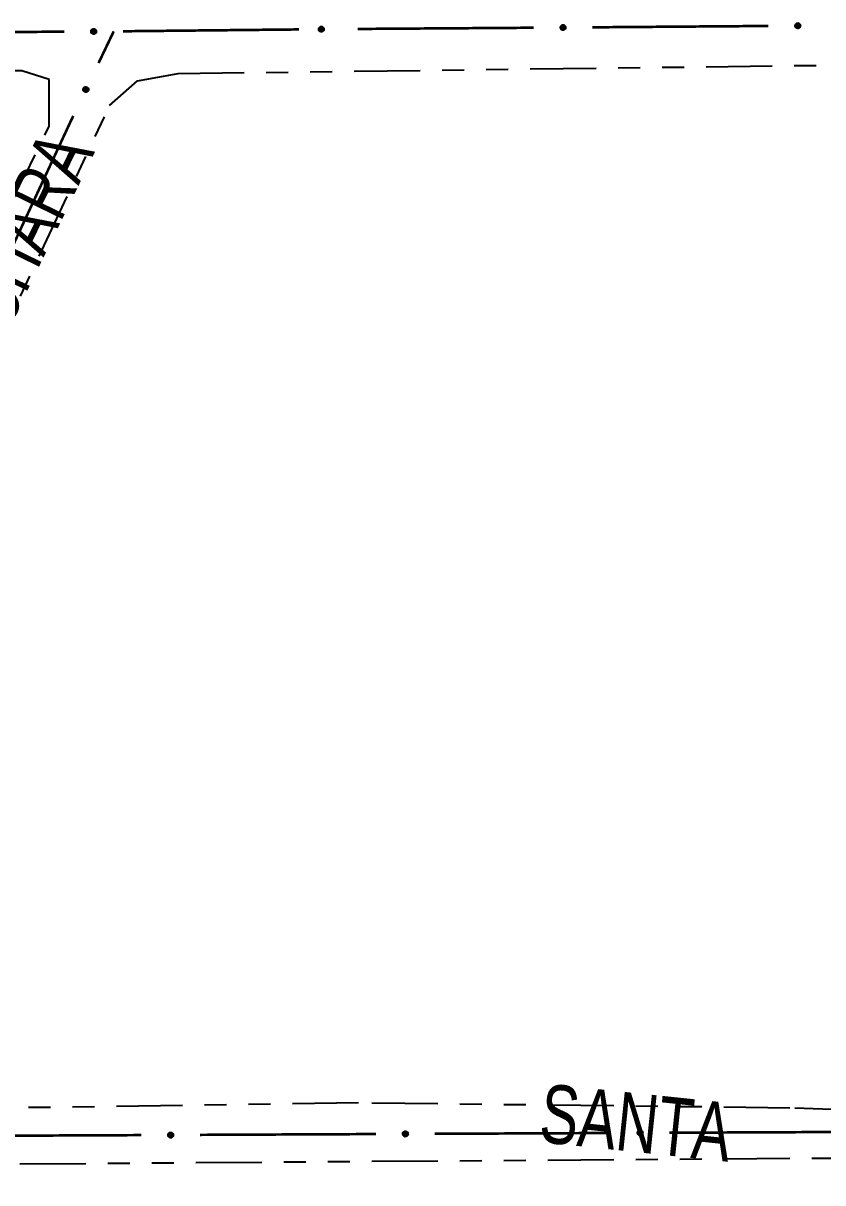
# Model space of a CAD drawing. Extents: x 203665 to 205970, y 4870865 to 4873745.
# Drawn here: x 203922.8 to 203977.3, y 4872391.9 to 4872471 of the extents above; entities that cross this region are included whole.
import ezdxf

# ---------------------------------------------------------------- set-up
doc = ezdxf.new("R2010")
doc.units = 0
doc.header["$LTSCALE"] = 1.5
doc.header["$MEASUREMENT"] = 0
doc.linetypes.add('TRACO_25', pattern=[8, 3, -1, 1, -1, 1, -1])
for name, color, linetype in [('SV-EIXO-RUA-N-PAV', 6, 'CONTINUOUS'), ('SV-RUA-NAO-PAV', 7, 'CONTINUOUS'), ('SV-TXT-RUA-N-PAV', 7, 'CONTINUOUS')]:
    doc.layers.add(name, color=color, linetype=linetype)
doc.styles.add('ARIAL', font='ARIAL.SHX')

msp = doc.modelspace()

# ---------------------------------------------------------------- linework, layer by layer
at = {"layer": 'SV-EIXO-RUA-N-PAV'}
for points in [[(203959.767276, 4872470.547472), (203959.733429, 4872470.512166), (203959.697121, 4872470.488745), (203959.661215, 4872470.477926), (203959.626993, 4872470.476639), (203959.591834, 4872470.479266), (203959.55697, 4872470.489735), (203959.52085, 4872470.509925), (203959.485196, 4872470.543629), (203959.463647, 4872470.582401), (203959.451157, 4872470.617035), (203959.44776, 4872470.652643), (203959.450884, 4872470.686755), (203959.462956, 4872470.72261), (203959.483775, 4872470.759014), (203959.518533, 4872470.794046), (203959.554287, 4872470.816764), (203959.589292, 4872470.826316), (203959.62511, 4872470.829504), (203959.660973, 4872470.826393), (203959.695136, 4872470.815919), (203959.731752, 4872470.794892), (203959.765874, 4872470.760127), (203959.788939, 4872470.724726), (203959.798981, 4872470.689864), (203959.801326, 4872470.65453), (203959.79912, 4872470.619234), (203959.790055, 4872470.58375), (203959.767276, 4872470.547472)], [(203975.766891, 4872470.670028), (203975.733072, 4872470.634697), (203975.696781, 4872470.611247), (203975.660884, 4872470.600401), (203975.626663, 4872470.599087), (203975.591502, 4872470.601687), (203975.55663, 4872470.612129), (203975.520494, 4872470.632292), (203975.484814, 4872470.665968), (203975.463235, 4872470.704723), (203975.450719, 4872470.739348), (203975.447295, 4872470.774953), (203975.450392, 4872470.809068), (203975.462437, 4872470.844931), (203975.483227, 4872470.881352), (203975.517958, 4872470.916411), (203975.553694, 4872470.939156), (203975.588692, 4872470.948736), (203975.624508, 4872470.951951), (203975.660373, 4872470.948867), (203975.694544, 4872470.93842), (203975.731177, 4872470.917421), (203975.765325, 4872470.882683), (203975.788418, 4872470.847299), (203975.798486, 4872470.812446), (203975.800858, 4872470.777113), (203975.79868, 4872470.741815), (203975.789643, 4872470.706324), (203975.766891, 4872470.670028)], [(203927.768395, 4872470.276653), (203927.734523, 4872470.241372), (203927.698197, 4872470.217976), (203927.662284, 4872470.207183), (203927.628061, 4872470.20592), (203927.592904, 4872470.208572), (203927.558048, 4872470.219066), (203927.521942, 4872470.239282), (203927.486312, 4872470.273012), (203927.464791, 4872470.311799), (203927.452325, 4872470.346442), (203927.448954, 4872470.382052), (203927.452103, 4872470.416162), (203927.4642, 4872470.452008), (203927.485045, 4872470.488398), (203927.519828, 4872470.523405), (203927.555598, 4872470.546097), (203927.59061, 4872470.555624), (203927.626431, 4872470.558787), (203927.662291, 4872470.555649), (203927.696447, 4872470.545151), (203927.733048, 4872470.524098), (203927.767145, 4872470.489309), (203927.790185, 4872470.453891), (203927.800201, 4872470.419023), (203927.802521, 4872470.383686), (203927.80029, 4872470.348392), (203927.7912, 4872470.312915), (203927.768395, 4872470.276653)], [(203943.290273, 4872470.433955), (203943.256552, 4872470.39853), (203943.220327, 4872470.37498), (203943.184459, 4872470.364034), (203943.150242, 4872470.362625), (203943.115074, 4872470.365127), (203943.080174, 4872470.375472), (203943.043982, 4872470.395534), (203943.008208, 4872470.429112), (203942.986522, 4872470.467807), (203942.973909, 4872470.502396), (203942.970386, 4872470.537992), (203942.973389, 4872470.572115), (203942.985334, 4872470.608012), (203943.006023, 4872470.644491), (203943.040657, 4872470.679645), (203943.076329, 4872470.70249), (203943.1113, 4872470.712167), (203943.147107, 4872470.715482), (203943.182981, 4872470.712497), (203943.217181, 4872470.702145), (203943.253872, 4872470.681248), (203943.288116, 4872470.646604), (203943.311307, 4872470.611285), (203943.321473, 4872470.57646), (203943.323943, 4872470.541134), (203943.321862, 4872470.50583), (203943.312923, 4872470.470314), (203943.290273, 4872470.433955)], [(203926.935072, 4872466.349502), (203926.918142, 4872466.395387), (203926.912975, 4872466.438285), (203926.918963, 4872466.475304), (203926.932785, 4872466.506637), (203926.950535, 4872466.5371), (203926.975208, 4872466.563864), (203927.009171, 4872466.587504), (203927.055081, 4872466.60481), (203927.099373, 4872466.607215), (203927.13598, 4872466.603286), (203927.169483, 4872466.590755), (203927.198787, 4872466.573016), (203927.22574, 4872466.546468), (203927.249361, 4872466.511816), (203927.265645, 4872466.465231), (203927.270423, 4872466.42314), (203927.26369, 4872466.387485), (203927.250879, 4872466.353884), (203927.232385, 4872466.323002), (203927.208015, 4872466.296869), (203927.173082, 4872466.273149), (203927.12689, 4872466.257686), (203927.084964, 4872466.252442), (203927.049224, 4872466.258672), (203927.016428, 4872466.272029), (203926.985657, 4872466.289461), (203926.957721, 4872466.313142), (203926.935072, 4872466.349502)], [(203932.735647, 4872395.272953), (203932.76958, 4872395.308176), (203932.805945, 4872395.331509), (203932.841877, 4872395.342241), (203932.876102, 4872395.343444), (203932.911255, 4872395.340732), (203932.946093, 4872395.330179), (203932.982164, 4872395.3099), (203933.017736, 4872395.27611), (203933.039191, 4872395.237286), (203933.051596, 4872395.202621), (203933.054906, 4872395.167006), (203933.051699, 4872395.132901), (203933.03954, 4872395.097076), (203933.018633, 4872395.060722), (203932.98379, 4872395.025775), (203932.947981, 4872395.003144), (203932.912953, 4872394.993676), (203932.877127, 4872394.990576), (203932.841272, 4872394.993775), (203932.807134, 4872395.004331), (203932.770569, 4872395.025447), (203932.736532, 4872395.060295), (203932.713553, 4872395.095752), (203932.703596, 4872395.130638), (203932.701337, 4872395.165978), (203932.703629, 4872395.201269), (203932.71278, 4872395.23673), (203932.735647, 4872395.272953)], [(203948.735486, 4872395.344793), (203948.769418, 4872395.380016), (203948.805784, 4872395.403349), (203948.841716, 4872395.414081), (203948.875941, 4872395.415285), (203948.911094, 4872395.412572), (203948.945931, 4872395.402019), (203948.982003, 4872395.38174), (203949.017575, 4872395.34795), (203949.039029, 4872395.309126), (203949.051435, 4872395.274461), (203949.054745, 4872395.238846), (203949.051538, 4872395.204741), (203949.039379, 4872395.168916), (203949.018472, 4872395.132562), (203948.983628, 4872395.097615), (203948.94782, 4872395.074984), (203948.912792, 4872395.065516), (203948.876965, 4872395.062416), (203948.841111, 4872395.065615), (203948.806973, 4872395.076171), (203948.770408, 4872395.097287), (203948.736371, 4872395.132135), (203948.713392, 4872395.167592), (203948.703435, 4872395.202478), (203948.701176, 4872395.237818), (203948.703468, 4872395.273109), (203948.712619, 4872395.30857), (203948.735486, 4872395.344793)], [(203964.735325, 4872395.416633), (203964.769257, 4872395.451856), (203964.805623, 4872395.475189), (203964.841555, 4872395.485921), (203964.87578, 4872395.487125), (203964.910932, 4872395.484412), (203964.94577, 4872395.473859), (203964.981841, 4872395.45358), (203965.017414, 4872395.41979), (203965.038868, 4872395.380966), (203965.051274, 4872395.346301), (203965.054584, 4872395.310686), (203965.051377, 4872395.276581), (203965.039218, 4872395.240756), (203965.018311, 4872395.204402), (203964.983467, 4872395.169455), (203964.947658, 4872395.146824), (203964.912631, 4872395.137357), (203964.876804, 4872395.134256), (203964.840949, 4872395.137455), (203964.806812, 4872395.148012), (203964.770247, 4872395.169128), (203964.73621, 4872395.203975), (203964.71323, 4872395.239432), (203964.703274, 4872395.274318), (203964.701015, 4872395.309658), (203964.703306, 4872395.344949), (203964.712457, 4872395.38041), (203964.735325, 4872395.416633)]]:
    msp.add_lwpolyline(points, close=True, dxfattribs=at)
for points in [[(203959.695136, 4872470.815919), (203959.518533, 4872470.794046)], [(203959.673719, 4872470.82049), (203959.542822, 4872470.805939)], [(203959.660973, 4872470.826393), (203959.554287, 4872470.816764)], [(203975.798486, 4872470.812446), (203975.447295, 4872470.774953)], [(203975.788418, 4872470.847299), (203975.450392, 4872470.809068)], [(203975.789976, 4872470.830615), (203975.451857, 4872470.792535)], [(203975.774694, 4872470.865976), (203975.461136, 4872470.828085)], [(203975.765325, 4872470.882683), (203975.462437, 4872470.844931)], [(203975.744423, 4872470.898492), (203975.475872, 4872470.863677)], [(203975.731177, 4872470.917421), (203975.483227, 4872470.881352)], [(203975.707372, 4872470.925499), (203975.508347, 4872470.899405)], [(203975.694544, 4872470.93842), (203975.517958, 4872470.916411)], [(203975.673124, 4872470.942975), (203975.542238, 4872470.928322)], [(203975.660373, 4872470.948867), (203975.553694, 4872470.939156)], [(203927.800201, 4872470.419023), (203927.448954, 4872470.382052)], [(203927.790185, 4872470.453891), (203927.452103, 4872470.416162)], [(203927.802521, 4872470.383686), (203927.452325, 4872470.346442)], [(203927.798761, 4872470.40177), (203927.452382, 4872470.366871)], [(203927.791718, 4872470.437205), (203927.453543, 4872470.399627)], [(203927.776488, 4872470.472588), (203927.462874, 4872470.435163)], [(203927.797625, 4872470.36492), (203927.463543, 4872470.327368)], [(203927.767145, 4872470.489309), (203927.4642, 4872470.452008)], [(203927.80029, 4872470.348392), (203927.464791, 4872470.311799)], [(203927.746266, 4872470.50515), (203927.477664, 4872470.470734)], [(203927.791014, 4872470.330765), (203927.480138, 4872470.291993)], [(203927.733048, 4872470.524098), (203927.485045, 4872470.488398)], [(203927.7912, 4872470.312915), (203927.486312, 4872470.273012)], [(203927.778945, 4872470.296577), (203927.507639, 4872470.25805)], [(203927.709255, 4872470.532211), (203927.510191, 4872470.506414)], [(203927.696447, 4872470.545151), (203927.519828, 4872470.523405)], [(203927.768395, 4872470.276653), (203927.521942, 4872470.239282)], [(203927.675033, 4872470.549738), (203927.544126, 4872470.53528)], [(203927.749164, 4872470.258185), (203927.547387, 4872470.229641)], [(203927.662291, 4872470.555649), (203927.555598, 4872470.546097)], [(203927.734523, 4872470.241372), (203927.558048, 4872470.219066)], [(203927.713873, 4872470.227945), (203927.584322, 4872470.21486)], [(203927.698197, 4872470.217976), (203927.592904, 4872470.208572)], [(203943.321473, 4872470.57646), (203942.970386, 4872470.537992)], [(203943.311307, 4872470.611285), (203942.973389, 4872470.572115)], [(203943.320105, 4872470.559201), (203942.973878, 4872470.522825)], [(203943.323943, 4872470.541134), (203942.973909, 4872470.502396)], [(203943.312912, 4872470.594605), (203942.9749, 4872470.555586)], [(203943.297531, 4872470.629924), (203942.98408, 4872470.591162)], [(203943.319127, 4872470.522347), (203942.985208, 4872470.483371)], [(203943.288116, 4872470.646604), (203942.985334, 4872470.608012)], [(203943.321862, 4872470.50583), (203942.986522, 4872470.467807)], [(203943.26717, 4872470.662356), (203942.998717, 4872470.626795)], [(203943.312661, 4872470.488164), (203943.001953, 4872470.448066)], [(203943.253872, 4872470.681248), (203943.006023, 4872470.644491)], [(203943.312923, 4872470.470314), (203943.008208, 4872470.429112)], [(203943.300739, 4872470.453924), (203943.029599, 4872470.414241)], [(203943.230045, 4872470.689259), (203943.031092, 4872470.662613)], [(203943.217181, 4872470.702145), (203943.040657, 4872470.679645)], [(203943.290273, 4872470.433955), (203943.043982, 4872470.395534)], [(203943.195748, 4872470.70664), (203943.064904, 4872470.691624)], [(203943.271121, 4872470.415405), (203943.069468, 4872470.386002)], [(203943.182981, 4872470.712497), (203943.076329, 4872470.70249)], [(203943.256552, 4872470.39853), (203943.080174, 4872470.375472)], [(203943.23596, 4872470.385016), (203943.106466, 4872470.371379)], [(203943.220327, 4872470.37498), (203943.115074, 4872470.365127)], [(203959.798981, 4872470.689864), (203959.44776, 4872470.652643)], [(203959.788939, 4872470.724726), (203959.450884, 4872470.686755)], [(203959.801326, 4872470.65453), (203959.451157, 4872470.617035)], [(203959.797552, 4872470.672611), (203959.451199, 4872470.637464)], [(203959.790484, 4872470.70804), (203959.452337, 4872470.670221)], [(203959.77523, 4872470.743413), (203959.461642, 4872470.705764)], [(203959.796443, 4872470.63576), (203959.462389, 4872470.597969)], [(203959.765874, 4872470.760127), (203959.462956, 4872470.72261)], [(203959.79912, 4872470.619234), (203959.463647, 4872470.582401)], [(203959.744984, 4872470.775953), (203959.476406, 4872470.741345)], [(203959.789857, 4872470.601601), (203959.479008, 4872470.562606)], [(203959.731752, 4872470.794892), (203959.483775, 4872470.759014)], [(203959.790055, 4872470.58375), (203959.485196, 4872470.543629)], [(203959.777812, 4872470.567403), (203959.506534, 4872470.528683)], [(203959.707954, 4872470.802988), (203959.508909, 4872470.777048)], [(203959.767276, 4872470.547472), (203959.52085, 4872470.509925)], [(203959.748058, 4872470.52899), (203959.546302, 4872470.500302)], [(203959.733429, 4872470.512166), (203959.55697, 4872470.489735)], [(203959.712789, 4872470.498725), (203959.583247, 4872470.485548)], [(203959.697121, 4872470.488745), (203959.591834, 4872470.479266)], [(203975.800858, 4872470.777113), (203975.450719, 4872470.739348)], [(203975.797071, 4872470.795191), (203975.450745, 4872470.759777)], [(203975.79599, 4872470.758339), (203975.461965, 4872470.720291)], [(203975.79868, 4872470.741815), (203975.463235, 4872470.704723)], [(203975.78943, 4872470.724175), (203975.478612, 4872470.68494)], [(203975.789643, 4872470.706324), (203975.484814, 4872470.665968)], [(203975.777412, 4872470.689968), (203975.506164, 4872470.651038)], [(203975.766891, 4872470.670028), (203975.520494, 4872470.632292)], [(203975.747688, 4872470.651532), (203975.545954, 4872470.622689)], [(203975.733072, 4872470.634697), (203975.55663, 4872470.612129)], [(203975.712442, 4872470.62124), (203975.582911, 4872470.607963)], [(203975.696781, 4872470.611247), (203975.591502, 4872470.601687)], [(203926.912975, 4872466.438285), (203926.950535, 4872466.5371)], [(203926.915091, 4872466.419829), (203926.959942, 4872466.54207)], [(203926.918142, 4872466.395387), (203926.975208, 4872466.563864)], [(203926.926866, 4872466.374871), (203926.989378, 4872466.568831)], [(203926.935072, 4872466.349502), (203927.009171, 4872466.587504)], [(203926.948381, 4872466.331305), (203927.032302, 4872466.592166)], [(203926.957721, 4872466.313142), (203927.055081, 4872466.60481)], [(203926.973857, 4872466.305508), (203927.074851, 4872466.602067)], [(203926.985657, 4872466.289461), (203927.099373, 4872466.607215)], [(203927.001688, 4872466.284635), (203927.113922, 4872466.601532)], [(203927.016428, 4872466.272029), (203927.13598, 4872466.603286)], [(203927.034336, 4872466.267508), (203927.15433, 4872466.594307)], [(203927.049224, 4872466.258672), (203927.169483, 4872466.590755)], [(203927.069285, 4872466.258356), (203927.183285, 4872466.578946)], [(203927.084964, 4872466.252442), (203927.198787, 4872466.573016)], [(203927.107767, 4872466.25659), (203927.211169, 4872466.555023)], [(203927.12689, 4872466.257686), (203927.22574, 4872466.546468)], [(203927.150263, 4872466.269542), (203927.236699, 4872466.526175)], [(203927.173082, 4872466.273149), (203927.249361, 4872466.511816)], [(203927.190778, 4872466.291004), (203927.254575, 4872466.481324)], [(203927.208015, 4872466.296869), (203927.265645, 4872466.465231)], [(203927.221499, 4872466.314125), (203927.265707, 4872466.438186)], [(203927.232385, 4872466.323002), (203927.270423, 4872466.42314)], [(203932.701337, 4872395.165978), (203933.051596, 4872395.202621)], [(203932.703596, 4872395.130638), (203933.054906, 4872395.167006)], [(203932.703629, 4872395.201269), (203933.039191, 4872395.237286)], [(203932.705067, 4872395.147888), (203933.051505, 4872395.182192)], [(203932.706266, 4872395.184736), (203933.040411, 4872395.221714)], [(203932.712048, 4872395.112441), (203933.050287, 4872395.149438)], [(203932.71278, 4872395.23673), (203933.017736, 4872395.27611)], [(203932.712935, 4872395.218879), (203933.023878, 4872395.257118)], [(203932.713553, 4872395.095752), (203933.051699, 4872395.132901)], [(203932.725062, 4872395.253047), (203932.996434, 4872395.291108)], [(203932.727217, 4872395.077032), (203933.040895, 4872395.113918)], [(203932.735647, 4872395.272953), (203932.982164, 4872395.3099)], [(203932.736532, 4872395.060295), (203933.03954, 4872395.097076)], [(203932.75491, 4872395.291388), (203932.956735, 4872395.319585)], [(203932.757384, 4872395.044418), (203933.026045, 4872395.078373)], [(203932.76958, 4872395.308176), (203932.946093, 4872395.330179)], [(203932.770569, 4872395.025447), (203933.018633, 4872395.060722)], [(203932.790253, 4872395.321567), (203932.919826, 4872395.334429)], [(203932.794348, 4872395.017293), (203932.993456, 4872395.042749)], [(203932.805945, 4872395.331509), (203932.911255, 4872395.340732)], [(203932.807134, 4872395.004331), (203932.98379, 4872395.025775)], [(203932.82854, 4872394.999708), (203932.959472, 4872395.013941)], [(203932.841272, 4872394.993775), (203932.947981, 4872395.003144)], [(203948.701176, 4872395.237818), (203949.051435, 4872395.274461)], [(203948.703435, 4872395.202478), (203949.054745, 4872395.238846)], [(203948.703468, 4872395.273109), (203949.039029, 4872395.309126)], [(203948.704905, 4872395.219728), (203949.051343, 4872395.254032)], [(203948.706104, 4872395.256576), (203949.04025, 4872395.293554)], [(203948.711887, 4872395.184281), (203949.050126, 4872395.221278)], [(203948.712619, 4872395.30857), (203949.017575, 4872395.34795)], [(203948.712774, 4872395.290719), (203949.023716, 4872395.328958)], [(203948.713392, 4872395.167592), (203949.051538, 4872395.204741)], [(203948.724901, 4872395.324887), (203948.996273, 4872395.362948)], [(203948.727056, 4872395.148872), (203949.040734, 4872395.185758)], [(203948.735486, 4872395.344793), (203948.982003, 4872395.38174)], [(203948.736371, 4872395.132135), (203949.039379, 4872395.168916)], [(203948.754749, 4872395.363228), (203948.956574, 4872395.391425)], [(203948.757222, 4872395.116258), (203949.025883, 4872395.150213)], [(203948.769418, 4872395.380016), (203948.945931, 4872395.402019)], [(203948.770408, 4872395.097287), (203949.018472, 4872395.132562)], [(203948.790091, 4872395.393407), (203948.919664, 4872395.406269)], [(203948.794187, 4872395.089133), (203948.993295, 4872395.114589)], [(203948.805784, 4872395.403349), (203948.911094, 4872395.412572)], [(203948.806973, 4872395.076171), (203948.983628, 4872395.097615)], [(203948.828379, 4872395.071548), (203948.95931, 4872395.085781)], [(203948.841111, 4872395.065615), (203948.94782, 4872395.074984)], [(203964.701015, 4872395.309658), (203965.051274, 4872395.346301)], [(203964.703274, 4872395.274318), (203965.054584, 4872395.310686)], [(203964.703306, 4872395.344949), (203965.038868, 4872395.380966)], [(203964.704744, 4872395.291568), (203965.051182, 4872395.325873)], [(203964.705943, 4872395.328416), (203965.040088, 4872395.365394)], [(203964.711726, 4872395.256122), (203965.049965, 4872395.293118)], [(203964.712457, 4872395.38041), (203965.017414, 4872395.41979)], [(203964.712612, 4872395.362559), (203965.023555, 4872395.400798)], [(203964.71323, 4872395.239432), (203965.051377, 4872395.276581)], [(203964.72474, 4872395.396727), (203964.996112, 4872395.434788)], [(203964.726895, 4872395.220712), (203965.040572, 4872395.257598)], [(203964.735325, 4872395.416633), (203964.981841, 4872395.45358)], [(203964.73621, 4872395.203975), (203965.039218, 4872395.240756)], [(203964.754588, 4872395.435068), (203964.956412, 4872395.463265)], [(203964.757061, 4872395.188098), (203965.025722, 4872395.222053)], [(203964.769257, 4872395.451856), (203964.94577, 4872395.473859)], [(203964.770247, 4872395.169128), (203965.018311, 4872395.204402)], [(203964.78993, 4872395.465247), (203964.919503, 4872395.478109)], [(203964.794025, 4872395.160974), (203964.993133, 4872395.186429)], [(203964.805623, 4872395.475189), (203964.910932, 4872395.484412)], [(203964.806812, 4872395.148012), (203964.983467, 4872395.169455)], [(203964.828218, 4872395.143388), (203964.959149, 4872395.157621)], [(203964.840949, 4872395.137455), (203964.947658, 4872395.146824)]]:
    msp.add_lwpolyline(points, dxfattribs=at)
at = {"layer": 'SV-EIXO-RUA-N-PAV', "const_width": 0.18}
for points in [[(203973.622427, 4872470.763614), (203961.622782, 4872470.671299)], [(203925.624072, 4872470.373426), (203914.624284, 4872470.305154)], [(203927.959282, 4872468.235895), (203928.822193, 4872470.040164)], [(203928.822193, 4872470.040164), (203928.991576, 4872470.394327)], [(203941.623315, 4872470.526587), (203929.623973, 4872470.400939)], [(203957.622885, 4872470.642713), (203945.623172, 4872470.55966)], [(203926.041302, 4872464.225573), (203926.23346, 4872464.627358)], [(203921.172152, 4872453.746985), (203925.80758, 4872463.722595)], [(203925.80758, 4872463.722595), (203926.041302, 4872464.225573)], [(203918.879962, 4872395.100659), (203930.879841, 4872395.154539)], [(203934.879801, 4872395.172499), (203946.87968, 4872395.226379)], [(203950.879639, 4872395.244339), (203962.879518, 4872395.298219)], [(203966.879478, 4872395.316179), (203976.879377, 4872395.361079)], [(203976.879377, 4872395.361079), (203977.043702, 4872395.361795)], [(203977.043702, 4872395.361795), (203978.879376, 4872395.361399)]]:
    msp.add_lwpolyline(points, dxfattribs=at)
at = {"layer": 'SV-RUA-NAO-PAV', "linetype": 'TRACO_25'}
for points in [[(203829.434918, 4872396.472171, 7.660769), (203856.793833, 4872396.45031, 6.627103), (203889.552522, 4872396.458085, 6.040697), (203892.752126, 4872397.157952, 6.2196), (203893.74147, 4872398.768079, 6.358747), (203904.44179, 4872422.930264, 8.585105), (203924.595283, 4872463.933837, 9.201329), (203924.594069, 4872467.104219, 9.171512), (203922.733918, 4872467.694417, 9.19139), (203861.68635, 4872467.708567, 9.489563), (203857.826899, 4872466.678705, 9.449806), (203855.018286, 4872463.348494, 9.449806), (203828.533008, 4872401.552845, 8.247176), (203827.844483, 4872397.772436, 7.829734)], [(203930.623856, 4872467.033801, 9.062181), (203933.393557, 4872467.523672, 9.022426), (203991.040973, 4872468.259844, 9.380233), (204021.089751, 4872468.317809, 8.664618), (204024.800802, 4872465.187179, 8.674557), (204025.622856, 4872459.736467, 8.773948), (204023.405311, 4872453.555872, 8.813704), (204016.920423, 4872440.884786, 8.436019), (204005.05931, 4872418.912943, 8.257115), (204000.483048, 4872408.214582, 7.640891), (203999.151557, 4872400.965352, 7.293023), (203996.747826, 4872397.540932, 7.362597), (203993.508385, 4872396.421017, 7.342718), (203985.608374, 4872397.271656, 7.302962), (203979.928773, 4872396.821988, 7.233388), (203975.078898, 4872397.002339, 7.084301), (203945.689941, 4872397.344377, 6.4482), (203902.021921, 4872396.72727, 6.150027), (203900.10137, 4872398.367598, 6.279235), (203899.570292, 4872401.23798, 6.686738), (203908.651802, 4872422.459921, 8.515532), (203928.714579, 4872465.343727, 9.062181)]]:
    msp.add_polyline3d(points, close=True, dxfattribs=at)
msp.add_polyline3d([(203745.840919, 4872389.517013, 8.545349), (203747.170403, 4872390.727069, 8.525471), (203749.200211, 4872391.016966, 8.525471), (203821.506571, 4872392.982289, 7.770099), (203898.593479, 4872393.017056, 5.78228), (203977.050125, 4872393.591794, 7.024667), (203981.679941, 4872393.591479, 7.054484), (203987.140079, 4872392.660996, 7.094241), (203994.320374, 4872391.140325, 6.965033), (204000.34005, 4872391.359943, 6.965033), (204037.368986, 4872390.277296, 6.746372), (204067.3182, 4872389.205132, 7.601135), (204070.289074, 4872386.614618, 8.08815), (204070.888287, 4872383.724991, 8.445958), (204041.447118, 4872316.388113, 7.243327), (204046.02736, 4872315.277667, 7.332779)], dxfattribs=at)

# ---------------------------------------------------------------- texts
at = {"layer": 'SV-TXT-RUA-N-PAV', "style": 'ARIAL', "width": 0.7}
for s, rotation, p in [('BECHARA', 64, (203919.441554, 4872445.20218)), ('SANTA', 354, (203957.904854, 4872394.698566))]:
    msp.add_text(s, height=4, rotation=rotation, dxfattribs=at).set_placement(p)

doc.saveas('drawing.dxf')
